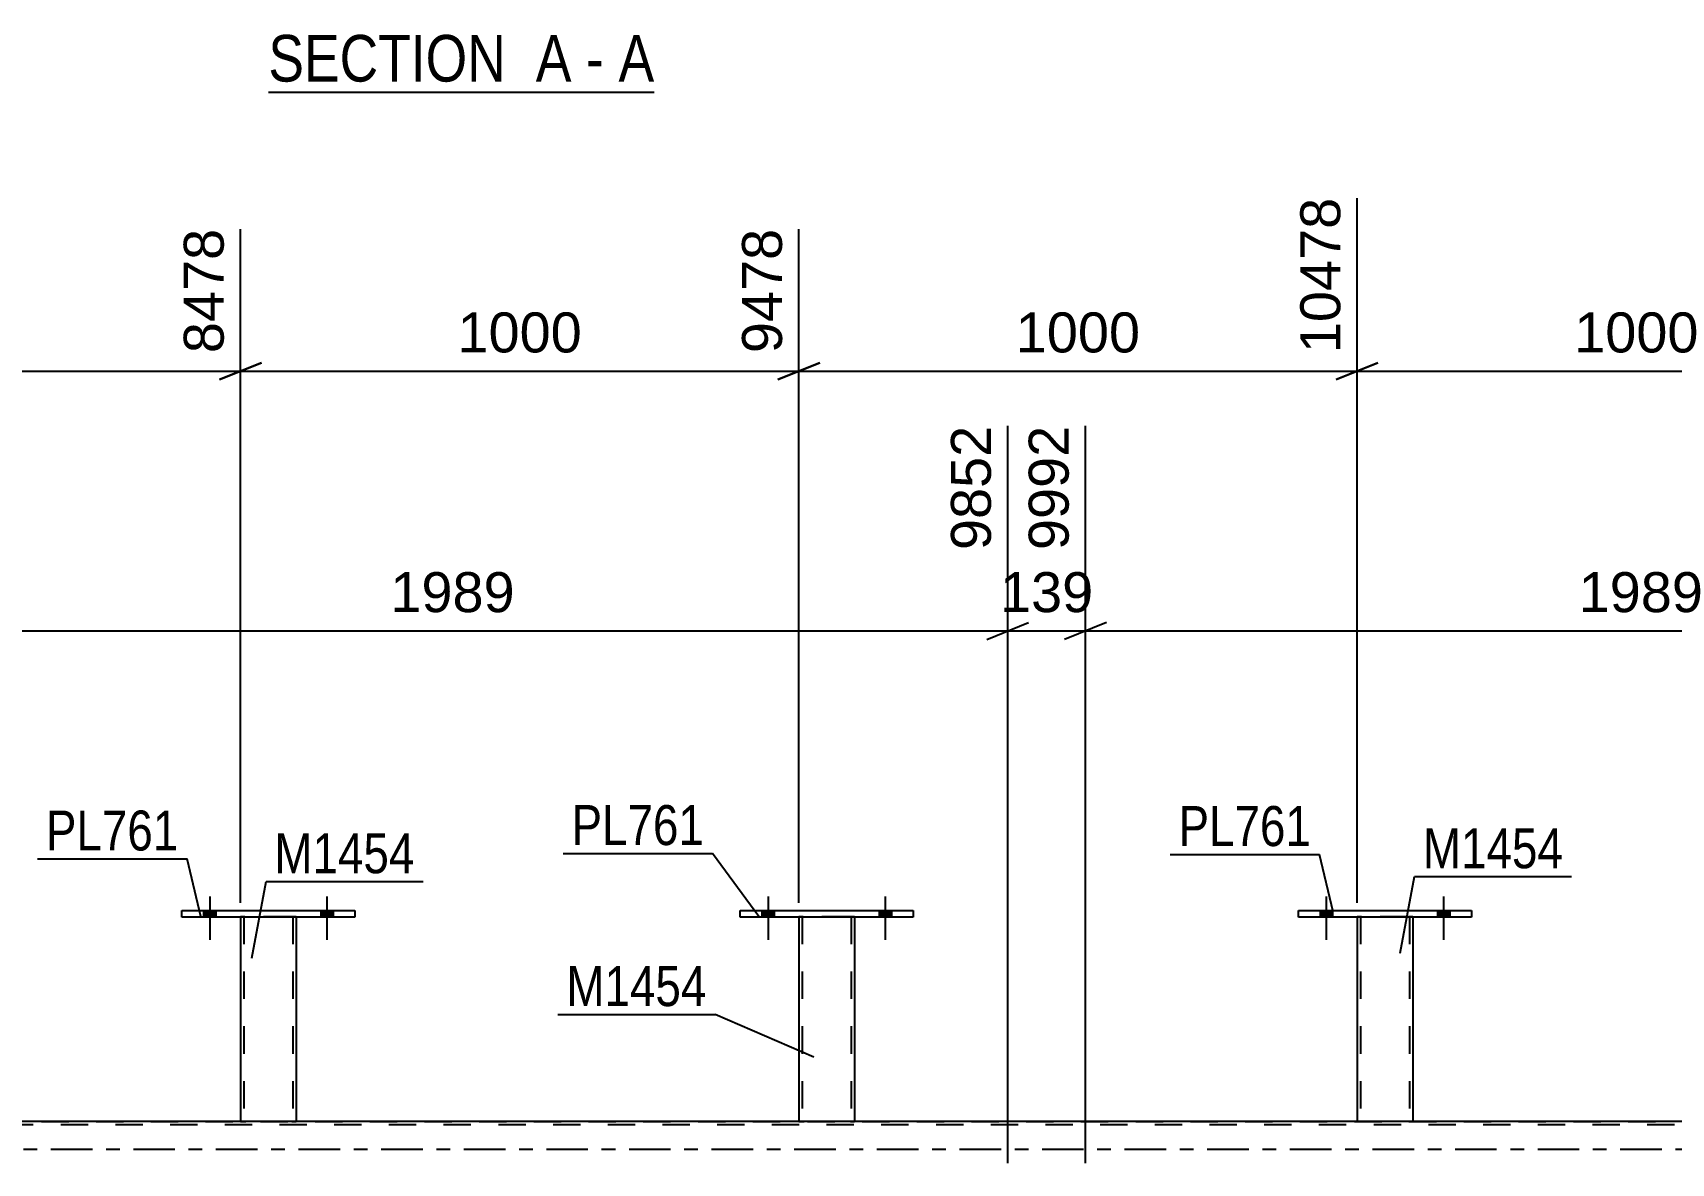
# Model space of a CAD drawing. Header units: millimetres. Extents: x 0 to 841, y 0 to 594.
# Drawn here: x 391.8 to 509.2, y 428.5 to 509.5 of the extents above; entities that cross this region are included whole.
import ezdxf

# ---------------------------------------------------------------- set-up
doc = ezdxf.new("R2010")
doc.units = ezdxf.units.MM
doc.linetypes.add('DXK_LINE_DOT2', pattern=[3.9198, 1.9599, -1.9599])
doc.linetypes.add('DXK_LINE_DOT3', pattern=[5.9187, 2.979, -0.9799, 0.9799, -0.9799])
doc.styles.add('Arial', font='ARIAL.TTF', dxfattribs={"height": 0.2})
doc.styles.add('Arial Narrow', font='ARIALN.TTF', dxfattribs={"height": 0.2})

# ---------------------------------------------------------------- blocks, each defined once
blk = doc.blocks.new('Unknown-717034435-11 - 5585')
at = {"color": 6, "linetype": 'Continuous'}
blk.add_line((408.64, 505.26), (436.28, 505.26), dxfattribs=at)
at = {"color": 0, "linetype": 'Continuous'}
for points in [[(426.75, 506.01), (426.75, 509.51), (408.64, 509.51), (408.64, 506.01)], [(430.35, 506.01), (430.35, 509.51), (427.8, 509.51), (427.8, 506.01)], [(432.68, 506.01), (432.68, 509.51), (431.4, 509.51), (431.4, 506.01)], [(436.28, 506.01), (436.28, 509.51), (433.73, 509.51), (433.73, 506.01)]]:
    blk.add_wipeout(points, dxfattribs=at)
at = {"color": 7, "linetype": 'Continuous', "style": 'Arial Narrow'}
for s, p in [('SECTION ', (408.64, 506.01)), ('A', (427.8, 506.01)), ('A', (433.73, 506.01)), ('-', (431.4, 506.01))]:
    blk.add_text(s, height=3.34, dxfattribs=at).set_placement(p)
blk = doc.blocks.new('Bolt-717034435-4126 - 3633')
at = {"linetype": 'Continuous'}
for points in [[(484, 446.14), (484.88, 446.14), (484.88, 446.62), (484, 446.62)], [(492.4, 446.14), (493.28, 446.14), (493.28, 446.62), (492.4, 446.62)]]:
    blk.add_hatch(color=1, dxfattribs=at).paths.add_polyline_path(points)
at = {"color": 1, "linetype": 'Continuous'}
for p, q in [((484.44, 447.62), (484.44, 444.5)), ((492.84, 447.62), (492.84, 444.5)), ((484, 446.62), (484, 446.14)), ((484.88, 446.62), (484.88, 446.14)), ((492.4, 446.62), (492.4, 446.14)), ((493.28, 446.62), (493.28, 446.14))]:
    blk.add_line(p, q, dxfattribs=at)
blk = doc.blocks.new('Bolt-717034435-4125 - 3633')
at = {"linetype": 'Continuous'}
for points in [[(444, 446.14), (444.88, 446.14), (444.88, 446.62), (444, 446.62)], [(452.4, 446.14), (453.28, 446.14), (453.28, 446.62), (452.4, 446.62)]]:
    blk.add_hatch(color=1, dxfattribs=at).paths.add_polyline_path(points)
at = {"color": 1, "linetype": 'Continuous'}
for p, q in [((444.44, 447.62), (444.44, 444.5)), ((452.84, 447.62), (452.84, 444.5)), ((444, 446.62), (444, 446.14)), ((444.88, 446.62), (444.88, 446.14)), ((452.4, 446.62), (452.4, 446.14)), ((453.28, 446.62), (453.28, 446.14))]:
    blk.add_line(p, q, dxfattribs=at)
blk = doc.blocks.new('Part-717034435-3926 - 3633')
at = {"color": 7, "linetype": 'DXK_LINE_DOT2'}
for p, q in [((752.42, 431.26), (67.52, 431.26)), ((86.64, 431.5), (752.42, 431.5)), ((410.64, 431.5), (406.64, 431.5)), ((450.64, 431.5), (446.64, 431.5)), ((490.64, 431.5), (486.64, 431.5))]:
    blk.add_line(p, q, dxfattribs=at)
at = {"color": 2, "linetype": 'Continuous'}
for p, q in [((406.64, 431.5), (370.64, 431.5)), ((446.64, 431.5), (410.64, 431.5)), ((486.64, 431.5), (450.64, 431.5)), ((526.64, 431.5), (490.64, 431.5))]:
    blk.add_line(p, q, dxfattribs=at)
at = {"color": 7, "linetype": 'DXK_LINE_DOT3'}
blk.add_line((67.52, 429.5), (752.42, 429.5), dxfattribs=at)
blk = doc.blocks.new('Part-717034435-3993 - 3633')
at = {"color": 7, "linetype": 'DXK_LINE_DOT2'}
for p, q in [((406.64, 446.15), (406.64, 446.15)), ((406.64, 446.15), (406.64, 446.14)), ((406.64, 446.14), (406.64, 446.15)), ((406.68, 446.15), (406.64, 446.15)), ((406.64, 446.15), (406.68, 446.15)), ((406.78, 446.15), (406.68, 446.15)), ((406.68, 446.15), (406.78, 446.15)), ((406.94, 446.15), (406.78, 446.15)), ((406.78, 446.15), (406.94, 446.15)), ((406.88, 446.15), (406.88, 446.15)), ((406.88, 446.15), (406.88, 431.5)), ((406.9, 446.15), (406.88, 446.15)), ((406.88, 446.15), (406.9, 446.15)), ((406.95, 446.15), (406.9, 446.15)), ((406.9, 446.15), (406.95, 446.15)), ((410.35, 446.15), (406.94, 446.15)), ((410.35, 446.15), (406.94, 446.15)), ((410.25, 446.15), (406.95, 446.15)), ((406.95, 446.15), (407.03, 446.15)), ((410.33, 446.15), (407.03, 446.15)), ((410.33, 446.15), (410.25, 446.15)), ((410.38, 446.15), (410.33, 446.15)), ((410.33, 446.15), (410.38, 446.15)), ((410.35, 446.15), (410.5, 446.15)), ((410.5, 446.15), (410.35, 446.15)), ((410.4, 446.15), (410.38, 446.15)), ((410.38, 446.15), (410.4, 446.15)), ((410.4, 446.15), (410.4, 446.15)), ((410.4, 446.15), (410.4, 431.5)), ((410.5, 446.15), (410.61, 446.15)), ((410.61, 446.15), (410.5, 446.15)), ((410.61, 446.15), (410.64, 446.15)), ((410.64, 446.15), (410.61, 446.15)), ((410.64, 446.15), (410.64, 446.15)), ((410.64, 446.15), (410.64, 446.14)), ((410.64, 446.14), (410.64, 446.15)), ((406.64, 431.5), (406.68, 431.5)), ((406.68, 431.5), (406.78, 431.5)), ((406.78, 431.5), (406.94, 431.5)), ((406.9, 431.5), (406.88, 431.5)), ((406.88, 431.5), (406.9, 431.5)), ((406.95, 431.5), (406.9, 431.5)), ((406.9, 431.5), (406.94, 431.5)), ((410.35, 431.5), (406.94, 431.5)), ((406.94, 431.5), (406.95, 431.5)), ((410.25, 431.5), (406.95, 431.5)), ((406.95, 431.5), (407.03, 431.5)), ((410.33, 431.5), (407.03, 431.5)), ((410.33, 431.5), (410.25, 431.5)), ((410.38, 431.5), (410.33, 431.5)), ((410.33, 431.5), (410.38, 431.5)), ((410.35, 431.5), (410.5, 431.5)), ((410.4, 431.5), (410.38, 431.5)), ((410.38, 431.5), (410.4, 431.5)), ((410.5, 431.5), (410.61, 431.5)), ((410.61, 431.5), (410.64, 431.5))]:
    blk.add_line(p, q, dxfattribs=at)
at = {"color": 2, "linetype": 'Continuous'}
for p, q in [((406.64, 446.14), (406.64, 431.5)), ((410.64, 446.14), (410.64, 431.5)), ((406.68, 431.5), (406.64, 431.5)), ((406.78, 431.5), (406.68, 431.5)), ((406.94, 431.5), (406.78, 431.5)), ((410.35, 431.5), (406.94, 431.5)), ((410.5, 431.5), (410.35, 431.5)), ((410.61, 431.5), (410.5, 431.5)), ((410.64, 431.5), (410.61, 431.5))]:
    blk.add_line(p, q, dxfattribs=at)
blk = doc.blocks.new('Part-717034435-3998 - 3633')
at = {"color": 2, "linetype": 'Continuous'}
for p, q in [((402.44, 446.14), (402.44, 446.62)), ((402.44, 446.62), (414.84, 446.62)), ((414.84, 446.14), (402.44, 446.14)), ((414.84, 446.62), (414.84, 446.14))]:
    blk.add_line(p, q, dxfattribs=at)
blk = doc.blocks.new('Part-717034435-4003 - 3633')
at = {"color": 7, "linetype": 'DXK_LINE_DOT2'}
for p, q in [((446.64, 446.15), (446.64, 446.15)), ((446.64, 446.15), (446.64, 446.14)), ((446.64, 446.14), (446.64, 446.15)), ((446.68, 446.15), (446.64, 446.15)), ((446.64, 446.15), (446.68, 446.15)), ((446.78, 446.15), (446.68, 446.15)), ((446.68, 446.15), (446.78, 446.15)), ((446.94, 446.15), (446.78, 446.15)), ((446.78, 446.15), (446.94, 446.15)), ((446.88, 446.15), (446.88, 446.15)), ((446.88, 446.15), (446.88, 431.5)), ((446.9, 446.15), (446.88, 446.15)), ((446.88, 446.15), (446.9, 446.15)), ((446.95, 446.15), (446.9, 446.15)), ((446.9, 446.15), (446.95, 446.15)), ((450.34, 446.15), (446.94, 446.15)), ((450.34, 446.15), (446.94, 446.15)), ((450.25, 446.15), (446.95, 446.15)), ((446.95, 446.15), (447.03, 446.15)), ((450.33, 446.15), (447.03, 446.15)), ((450.33, 446.15), (450.25, 446.15)), ((450.38, 446.15), (450.33, 446.15)), ((450.33, 446.15), (450.38, 446.15)), ((450.34, 446.15), (450.5, 446.15)), ((450.5, 446.15), (450.34, 446.15)), ((450.4, 446.15), (450.38, 446.15)), ((450.38, 446.15), (450.4, 446.15)), ((450.4, 446.15), (450.4, 446.15)), ((450.4, 446.15), (450.4, 431.5)), ((450.5, 446.15), (450.6, 446.15)), ((450.6, 446.15), (450.5, 446.15)), ((450.6, 446.15), (450.64, 446.15)), ((450.64, 446.15), (450.6, 446.15)), ((450.64, 446.15), (450.64, 446.15)), ((450.64, 446.15), (450.64, 446.14)), ((450.64, 446.14), (450.64, 446.15)), ((446.64, 431.5), (446.68, 431.5)), ((446.68, 431.5), (446.78, 431.5)), ((446.78, 431.5), (446.94, 431.5)), ((446.9, 431.5), (446.88, 431.5)), ((446.88, 431.5), (446.9, 431.5)), ((446.95, 431.5), (446.9, 431.5)), ((446.9, 431.5), (446.95, 431.5)), ((450.34, 431.5), (446.94, 431.5)), ((450.25, 431.5), (446.95, 431.5)), ((446.95, 431.5), (447.03, 431.5)), ((450.38, 431.5), (447.03, 431.5)), ((450.33, 431.5), (450.25, 431.5)), ((450.38, 431.5), (450.33, 431.5)), ((450.34, 431.5), (450.5, 431.5)), ((450.4, 431.5), (450.38, 431.5)), ((450.38, 431.5), (450.4, 431.5)), ((450.5, 431.5), (450.6, 431.5)), ((450.6, 431.5), (450.64, 431.5))]:
    blk.add_line(p, q, dxfattribs=at)
at = {"color": 2, "linetype": 'Continuous'}
for p, q in [((446.64, 446.14), (446.64, 431.5)), ((450.64, 446.14), (450.64, 431.5)), ((446.68, 431.5), (446.64, 431.5)), ((446.78, 431.5), (446.68, 431.5)), ((446.94, 431.5), (446.78, 431.5)), ((450.34, 431.5), (446.94, 431.5)), ((450.5, 431.5), (450.34, 431.5)), ((450.6, 431.5), (450.5, 431.5)), ((450.64, 431.5), (450.6, 431.5))]:
    blk.add_line(p, q, dxfattribs=at)
blk = doc.blocks.new('Part-717034435-4008 - 3633')
at = {"color": 2, "linetype": 'Continuous'}
for p, q in [((442.44, 446.14), (442.44, 446.62)), ((442.44, 446.62), (454.84, 446.62)), ((454.84, 446.14), (442.44, 446.14)), ((454.84, 446.62), (454.84, 446.14))]:
    blk.add_line(p, q, dxfattribs=at)
blk = doc.blocks.new('Part-717034435-4013 - 3633')
at = {"color": 7, "linetype": 'DXK_LINE_DOT2'}
for p, q in [((486.64, 446.15), (486.64, 446.15)), ((486.64, 446.15), (486.64, 446.14)), ((486.64, 446.14), (486.64, 446.15)), ((486.68, 446.15), (486.64, 446.15)), ((486.64, 446.15), (486.68, 446.15)), ((486.78, 446.15), (486.68, 446.15)), ((486.68, 446.15), (486.78, 446.15)), ((486.94, 446.15), (486.78, 446.15)), ((486.78, 446.15), (486.94, 446.15)), ((486.88, 446.15), (486.88, 446.15)), ((486.88, 446.15), (486.88, 431.5)), ((486.9, 446.15), (486.88, 446.15)), ((486.88, 446.15), (486.9, 446.15)), ((486.95, 446.15), (486.9, 446.15)), ((486.9, 446.15), (486.95, 446.15)), ((490.35, 446.15), (486.94, 446.15)), ((490.35, 446.15), (486.94, 446.15)), ((490.25, 446.15), (486.95, 446.15)), ((486.95, 446.15), (487.03, 446.15)), ((490.33, 446.15), (487.03, 446.15)), ((490.33, 446.15), (490.25, 446.15)), ((490.38, 446.15), (490.33, 446.15)), ((490.33, 446.15), (490.38, 446.15)), ((490.35, 446.15), (490.5, 446.15)), ((490.5, 446.15), (490.35, 446.15)), ((490.4, 446.15), (490.38, 446.15)), ((490.38, 446.15), (490.4, 446.15)), ((490.4, 446.15), (490.4, 446.15)), ((490.4, 446.15), (490.4, 431.5)), ((490.5, 446.15), (490.61, 446.15)), ((490.61, 446.15), (490.5, 446.15)), ((490.61, 446.15), (490.64, 446.15)), ((490.64, 446.15), (490.61, 446.15)), ((490.64, 446.15), (490.64, 446.15)), ((490.64, 446.15), (490.64, 446.14)), ((490.64, 446.14), (490.64, 446.15)), ((486.64, 431.5), (486.68, 431.5)), ((486.68, 431.5), (486.78, 431.5)), ((486.78, 431.5), (486.94, 431.5)), ((486.9, 431.5), (486.88, 431.5)), ((486.88, 431.5), (486.9, 431.5)), ((486.95, 431.5), (486.9, 431.5)), ((486.9, 431.5), (486.95, 431.5)), ((490.35, 431.5), (486.94, 431.5)), ((490.25, 431.5), (486.95, 431.5)), ((486.95, 431.5), (487.03, 431.5)), ((490.38, 431.5), (487.03, 431.5)), ((490.33, 431.5), (490.25, 431.5)), ((490.38, 431.5), (490.33, 431.5)), ((490.35, 431.5), (490.5, 431.5)), ((490.4, 431.5), (490.38, 431.5)), ((490.38, 431.5), (490.4, 431.5)), ((490.5, 431.5), (490.61, 431.5)), ((490.61, 431.5), (490.64, 431.5))]:
    blk.add_line(p, q, dxfattribs=at)
at = {"color": 2, "linetype": 'Continuous'}
for p, q in [((486.64, 446.14), (486.64, 431.5)), ((490.64, 446.14), (490.64, 431.5)), ((486.68, 431.5), (486.64, 431.5)), ((486.78, 431.5), (486.68, 431.5)), ((486.94, 431.5), (486.78, 431.5)), ((490.35, 431.5), (486.94, 431.5)), ((490.5, 431.5), (490.35, 431.5)), ((490.61, 431.5), (490.5, 431.5)), ((490.64, 431.5), (490.61, 431.5))]:
    blk.add_line(p, q, dxfattribs=at)
blk = doc.blocks.new('Part-717034435-4018 - 3633')
at = {"color": 2, "linetype": 'Continuous'}
for p, q in [((482.44, 446.14), (482.44, 446.62)), ((482.44, 446.62), (494.84, 446.62)), ((494.84, 446.14), (482.44, 446.14)), ((494.84, 446.62), (494.84, 446.14))]:
    blk.add_line(p, q, dxfattribs=at)
blk = doc.blocks.new('Bolt-717034435-4122 - 3633')
at = {"linetype": 'Continuous'}
for points in [[(404, 446.14), (404.88, 446.14), (404.88, 446.62), (404, 446.62)], [(412.4, 446.14), (413.28, 446.14), (413.28, 446.62), (412.4, 446.62)]]:
    blk.add_hatch(color=1, dxfattribs=at).paths.add_polyline_path(points)
at = {"color": 1, "linetype": 'Continuous'}
for p, q in [((404.44, 447.62), (404.44, 444.5)), ((412.84, 447.62), (412.84, 444.5)), ((404, 446.62), (404, 446.14)), ((404.88, 446.62), (404.88, 446.14)), ((412.4, 446.62), (412.4, 446.14)), ((413.28, 446.62), (413.28, 446.14))]:
    blk.add_line(p, q, dxfattribs=at)
blk = doc.blocks.new('Bolt-717034435-4123 - 3633')
at = {"linetype": 'Continuous'}
for points in [[(404, 446.14), (404.88, 446.14), (404.88, 446.62), (404, 446.62)], [(412.4, 446.14), (413.28, 446.14), (413.28, 446.62), (412.4, 446.62)]]:
    blk.add_hatch(color=1, dxfattribs=at).paths.add_polyline_path(points)
at = {"color": 1, "linetype": 'Continuous'}
for p, q in [((404.44, 447.62), (404.44, 444.5)), ((412.84, 447.62), (412.84, 444.5)), ((404, 446.62), (404, 446.14)), ((404.88, 446.62), (404.88, 446.14)), ((412.4, 446.62), (412.4, 446.14)), ((413.28, 446.62), (413.28, 446.14))]:
    blk.add_line(p, q, dxfattribs=at)
blk = doc.blocks.new('Bolt-717034435-4124 - 3633')
at = {"linetype": 'Continuous'}
for points in [[(444, 446.14), (444.88, 446.14), (444.88, 446.62), (444, 446.62)], [(452.4, 446.14), (453.28, 446.14), (453.28, 446.62), (452.4, 446.62)]]:
    blk.add_hatch(color=1, dxfattribs=at).paths.add_polyline_path(points)
at = {"color": 1, "linetype": 'Continuous'}
for p, q in [((444.44, 447.62), (444.44, 444.5)), ((452.84, 447.62), (452.84, 444.5)), ((444, 446.62), (444, 446.14)), ((444.88, 446.62), (444.88, 446.14)), ((452.4, 446.62), (452.4, 446.14)), ((453.28, 446.62), (453.28, 446.14))]:
    blk.add_line(p, q, dxfattribs=at)
blk = doc.blocks.new('Bolt-717034435-4127 - 3633')
at = {"linetype": 'Continuous'}
for points in [[(484, 446.14), (484.88, 446.14), (484.88, 446.62), (484, 446.62)], [(492.4, 446.14), (493.28, 446.14), (493.28, 446.62), (492.4, 446.62)]]:
    blk.add_hatch(color=1, dxfattribs=at).paths.add_polyline_path(points)
at = {"color": 1, "linetype": 'Continuous'}
for p, q in [((484.44, 447.62), (484.44, 444.5)), ((492.84, 447.62), (492.84, 444.5)), ((484, 446.62), (484, 446.14)), ((484.88, 446.62), (484.88, 446.14)), ((492.4, 446.62), (492.4, 446.14)), ((493.28, 446.62), (493.28, 446.14))]:
    blk.add_line(p, q, dxfattribs=at)
blk = doc.blocks.new('StraightDimension-717034435-13266 - 3633')
at = {"color": 7, "linetype": 'Continuous'}
for p, q in [((406.64, 447.15), (406.64, 495.44)), ((446.64, 447.15), (446.64, 495.44)), ((408.14, 485.85), (405.14, 484.65)), ((406.64, 485.25), (446.64, 485.25)), ((445.14, 484.65), (448.14, 485.85))]:
    blk.add_line(p, q, dxfattribs=at)
at = {"color": 0}
blk.add_wipeout([(431.69, 486), (431.69, 490.2), (421.59, 490.2), (421.59, 486)], dxfattribs=at)
at = {"color": 3, "style": 'Arial'}
blk.add_text('1000', height=2.865, dxfattribs=at).set_placement((422.19, 486.6))
at = {"color": 0, "linetype": 'Continuous'}
blk.add_wipeout([(446.04, 496.04), (441.84, 496.04), (441.84, 485.95), (446.04, 485.95)], dxfattribs=at)
at = {"color": 3, "linetype": 'Continuous', "style": 'Arial'}
blk.add_text('9478', height=2.865, rotation=90.0002, dxfattribs=at).set_placement((445.44, 486.55))
blk = doc.blocks.new('StraightDimension-717034435-4721 - 3633')
at = {"color": 7, "linetype": 'Continuous'}
for p, q in [((461.61, 428.5), (461.61, 481.34)), ((467.18, 428.5), (467.18, 481.34)), ((460.11, 466.04), (463.11, 467.24)), ((468.68, 467.24), (465.68, 466.04)), ((461.61, 466.64), (467.18, 466.64))]:
    blk.add_line(p, q, dxfattribs=at)
at = {"color": 0}
blk.add_wipeout([(468.33, 467.39), (468.33, 471.59), (460.46, 471.59), (460.46, 467.39)], dxfattribs=at)
at = {"color": 3, "style": 'Arial'}
blk.add_text('139', height=2.865, dxfattribs=at).set_placement((461.06, 467.99))
at = {"color": 0, "linetype": 'Continuous'}
blk.add_wipeout([(466.58, 481.94), (462.38, 481.94), (462.38, 471.84), (466.58, 471.84)], dxfattribs=at)
at = {"color": 3, "linetype": 'Continuous', "style": 'Arial'}
blk.add_text('9992', height=2.865, rotation=90.0002, dxfattribs=at).set_placement((465.98, 472.44))
blk = doc.blocks.new('StraightDimension-717034435-13265 - 3633')
at = {"color": 7, "linetype": 'Continuous'}
for p, q in [((486.64, 447.15), (486.64, 497.66)), ((446.64, 447.15), (446.64, 495.44)), ((448.14, 485.85), (445.14, 484.65)), ((446.64, 485.25), (486.64, 485.25)), ((485.14, 484.65), (488.14, 485.85))]:
    blk.add_line(p, q, dxfattribs=at)
at = {"color": 0}
blk.add_wipeout([(471.69, 486), (471.69, 490.2), (461.59, 490.2), (461.59, 486)], dxfattribs=at)
at = {"color": 3, "style": 'Arial'}
blk.add_text('1000', height=2.865, dxfattribs=at).set_placement((462.19, 486.6))
at = {"color": 0, "linetype": 'Continuous'}
blk.add_wipeout([(486.04, 498.26), (481.84, 498.26), (481.84, 485.95), (486.04, 485.95)], dxfattribs=at)
at = {"color": 3, "linetype": 'Continuous', "style": 'Arial'}
blk.add_text('10478', height=2.865, rotation=90.0002, dxfattribs=at).set_placement((485.44, 486.55))
blk = doc.blocks.new('StraightDimension-717034435-13264 - 3633')
at = {"color": 7, "linetype": 'Continuous'}
for p, q in [((486.64, 447.15), (486.64, 497.66)), ((526.64, 447.15), (526.64, 497.66)), ((488.14, 485.85), (485.14, 484.65)), ((486.64, 485.25), (526.64, 485.25)), ((525.14, 484.65), (528.14, 485.85))]:
    blk.add_line(p, q, dxfattribs=at)
at = {"color": 0}
blk.add_wipeout([(511.69, 486), (511.69, 490.2), (501.6, 490.2), (501.6, 486)], dxfattribs=at)
at = {"color": 3, "style": 'Arial'}
blk.add_text('1000', height=2.865, dxfattribs=at).set_placement((502.2, 486.6))
at = {"color": 0, "linetype": 'Continuous'}
blk.add_wipeout([(526.04, 498.26), (521.84, 498.26), (521.84, 485.95), (526.04, 485.95)], dxfattribs=at)
at = {"color": 3, "linetype": 'Continuous', "style": 'Arial'}
blk.add_text('11478', height=2.865, rotation=90.0002, dxfattribs=at).set_placement((525.44, 486.55))
blk = doc.blocks.new('StraightDimension-717034435-4697 - 3633')
at = {"color": 7, "linetype": 'Continuous'}
for p, q in [((382.05, 428.5), (382.05, 481.34)), ((461.61, 428.5), (461.61, 481.34)), ((383.55, 467.24), (380.55, 466.04)), ((460.11, 466.04), (463.11, 467.24)), ((382.05, 466.64), (461.61, 466.64))]:
    blk.add_line(p, q, dxfattribs=at)
at = {"color": 0, "linetype": 'Continuous'}
blk.add_wipeout([(461.01, 481.94), (456.81, 481.94), (456.81, 471.84), (461.01, 471.84)], dxfattribs=at)
at = {"color": 0}
blk.add_wipeout([(426.88, 467.39), (426.88, 471.59), (416.78, 471.59), (416.78, 467.39)], dxfattribs=at)
at = {"color": 3, "linetype": 'Continuous', "style": 'Arial'}
blk.add_text('9852', height=2.865, rotation=90.0002, dxfattribs=at).set_placement((460.41, 472.44))
at = {"color": 3, "style": 'Arial'}
blk.add_text('1989', height=2.865, dxfattribs=at).set_placement((417.38, 467.99))
blk = doc.blocks.new('StraightDimension-717034435-4745 - 3633')
at = {"color": 7, "linetype": 'Continuous'}
for p, q in [((546.74, 428.5), (546.74, 483.56)), ((467.18, 428.5), (467.18, 481.34)), ((468.68, 467.24), (465.68, 466.04)), ((545.24, 466.04), (548.24, 467.24)), ((467.18, 466.64), (546.74, 466.64))]:
    blk.add_line(p, q, dxfattribs=at)
at = {"color": 0, "linetype": 'Continuous'}
blk.add_wipeout([(546.14, 484.16), (541.94, 484.16), (541.94, 471.84), (546.14, 471.84)], dxfattribs=at)
at = {"color": 0}
blk.add_wipeout([(512.01, 467.39), (512.01, 471.59), (501.92, 471.59), (501.92, 467.39)], dxfattribs=at)
at = {"color": 3, "linetype": 'Continuous', "style": 'Arial'}
blk.add_text('11981', height=2.865, rotation=90.0002, dxfattribs=at).set_placement((545.54, 472.44))
at = {"color": 3, "style": 'Arial'}
blk.add_text('1989', height=2.865, dxfattribs=at).set_placement((502.52, 467.99))
blk = doc.blocks.new('StraightDimension-717034435-13267 - 3633')
at = {"color": 7, "linetype": 'Continuous'}
for p, q in [((366.64, 447.15), (366.64, 495.44)), ((406.64, 447.15), (406.64, 495.44)), ((368.14, 485.85), (365.14, 484.65)), ((366.64, 485.25), (406.64, 485.25)), ((405.14, 484.65), (408.14, 485.85))]:
    blk.add_line(p, q, dxfattribs=at)
at = {"color": 0}
blk.add_wipeout([(391.69, 486), (391.69, 490.2), (381.6, 490.2), (381.6, 486)], dxfattribs=at)
at = {"color": 3, "style": 'Arial'}
blk.add_text('1000', height=2.865, dxfattribs=at).set_placement((382.2, 486.6))
at = {"color": 0, "linetype": 'Continuous'}
blk.add_wipeout([(406.04, 496.04), (401.84, 496.04), (401.84, 485.95), (406.04, 485.95)], dxfattribs=at)
at = {"color": 3, "linetype": 'Continuous', "style": 'Arial'}
blk.add_text('8478', height=2.865, rotation=90.0002, dxfattribs=at).set_placement((405.44, 486.55))
blk = doc.blocks.new('Mark-717034435-3989 - 3633')
at = {"color": 30, "linetype": 'Continuous'}
for p, q in [((407.45, 443.2), (408.47, 448.68)), ((408.47, 448.68), (419.72, 448.68))]:
    blk.add_line(p, q, dxfattribs=at)
at = {"color": 0}
blk.add_wipeout([(419.12, 449.28), (419.12, 452.28), (409.07, 452.28), (409.07, 449.28)], dxfattribs=at)
blk.add_wipeout([(419.12, 449.28), (419.12, 452.28), (409.07, 452.28), (409.07, 449.28)], dxfattribs=at)
at = {"color": 3, "style": 'Arial Narrow'}
blk.add_text('M1454', height=2.863, dxfattribs=at).set_placement((409.07, 449.28))
blk = doc.blocks.new('Mark-717034435-3994 - 3633')
at = {"color": 30, "linetype": 'Continuous'}
for p in [(392.1, 450.31), (403.79, 446.19)]:
    blk.add_line(p, (402.81, 450.31), dxfattribs=at)
at = {"color": 0}
blk.add_wipeout([(402.21, 450.91), (402.21, 453.91), (392.7, 453.91), (392.7, 450.91)], dxfattribs=at)
blk.add_wipeout([(402.21, 450.91), (402.21, 453.91), (392.7, 453.91), (392.7, 450.91)], dxfattribs=at)
at = {"color": 3, "style": 'Arial Narrow'}
blk.add_text('PL761', height=2.863, dxfattribs=at).set_placement((392.7, 450.91))
blk = doc.blocks.new('Mark-717034435-3999 - 3633')
at = {"color": 30, "linetype": 'Continuous'}
for p in [(429.39, 439.16), (447.72, 436.09)]:
    blk.add_line(p, (440.65, 439.16), dxfattribs=at)
at = {"color": 0}
blk.add_wipeout([(440.05, 439.76), (440.05, 442.76), (429.99, 442.76), (429.99, 439.76)], dxfattribs=at)
blk.add_wipeout([(440.05, 439.76), (440.05, 442.76), (429.99, 442.76), (429.99, 439.76)], dxfattribs=at)
at = {"color": 3, "style": 'Arial Narrow'}
blk.add_text('M1454', height=2.863, dxfattribs=at).set_placement((429.99, 439.76))
blk = doc.blocks.new('Mark-717034435-4004 - 3633')
at = {"color": 30, "linetype": 'Continuous'}
for p in [(429.76, 450.7), (443.79, 446.19)]:
    blk.add_line(p, (440.47, 450.7), dxfattribs=at)
at = {"color": 0}
blk.add_wipeout([(439.87, 451.3), (439.87, 454.3), (430.36, 454.3), (430.36, 451.3)], dxfattribs=at)
blk.add_wipeout([(439.87, 451.3), (439.87, 454.3), (430.36, 454.3), (430.36, 451.3)], dxfattribs=at)
at = {"color": 3, "style": 'Arial Narrow'}
blk.add_text('PL761', height=2.863, dxfattribs=at).set_placement((430.36, 451.3))
blk = doc.blocks.new('Mark-717034435-4009 - 3633')
at = {"color": 30, "linetype": 'Continuous'}
for p, q in [((489.74, 443.55), (490.76, 449.04)), ((490.76, 449.04), (502.01, 449.04))]:
    blk.add_line(p, q, dxfattribs=at)
at = {"color": 0}
blk.add_wipeout([(501.41, 449.64), (501.41, 452.64), (491.36, 452.64), (491.36, 449.64)], dxfattribs=at)
blk.add_wipeout([(501.41, 449.64), (501.41, 452.64), (491.36, 452.64), (491.36, 449.64)], dxfattribs=at)
at = {"color": 3, "style": 'Arial Narrow'}
blk.add_text('M1454', height=2.863, dxfattribs=at).set_placement((491.36, 449.64))
blk = doc.blocks.new('Mark-717034435-4014 - 3633')
at = {"color": 30, "linetype": 'Continuous'}
for p in [(473.25, 450.63), (484.93, 446.52)]:
    blk.add_line(p, (483.95, 450.63), dxfattribs=at)
at = {"color": 0}
blk.add_wipeout([(483.35, 451.23), (483.35, 454.23), (473.85, 454.23), (473.85, 451.23)], dxfattribs=at)
blk.add_wipeout([(483.35, 451.23), (483.35, 454.23), (473.85, 454.23), (473.85, 451.23)], dxfattribs=at)
at = {"color": 3, "style": 'Arial Narrow'}
blk.add_text('PL761', height=2.863, dxfattribs=at).set_placement((473.85, 451.23))

msp = doc.modelspace()

# ---------------------------------------------------------------- block references
for name in ['Unknown-717034435-11 - 5585', 'Bolt-717034435-4122 - 3633', 'Bolt-717034435-4123 - 3633', 'Bolt-717034435-4125 - 3633', 'Bolt-717034435-4124 - 3633', 'Bolt-717034435-4126 - 3633', 'Bolt-717034435-4127 - 3633', 'Part-717034435-3998 - 3633', 'Part-717034435-3993 - 3633', 'Part-717034435-4008 - 3633', 'Part-717034435-4003 - 3633', 'Part-717034435-4018 - 3633', 'Part-717034435-4013 - 3633', 'Part-717034435-3926 - 3633']:
    msp.add_blockref(name, (0, 0))

# ---------------------------------------------------------------- next in the draw order: block references
for name in ['StraightDimension-717034435-13266 - 3633', 'StraightDimension-717034435-4721 - 3633']:
    msp.add_blockref(name, (0, 0))

# ---------------------------------------------------------------- next in the draw order: block references
msp.add_blockref('StraightDimension-717034435-13265 - 3633', (0, 0))

# ---------------------------------------------------------------- next in the draw order: block references
for name in ['StraightDimension-717034435-13264 - 3633', 'StraightDimension-717034435-4697 - 3633']:
    msp.add_blockref(name, (0, 0))

# ---------------------------------------------------------------- next in the draw order: block references
for name in ['StraightDimension-717034435-13267 - 3633', 'StraightDimension-717034435-4745 - 3633', 'Mark-717034435-4004 - 3633', 'Mark-717034435-3999 - 3633']:
    msp.add_blockref(name, (0, 0))

# ---------------------------------------------------------------- next in the draw order: block references
for name in ['Mark-717034435-3994 - 3633', 'Mark-717034435-4014 - 3633', 'Mark-717034435-3989 - 3633', 'Mark-717034435-4009 - 3633']:
    msp.add_blockref(name, (0, 0))

doc.saveas('drawing.dxf')
